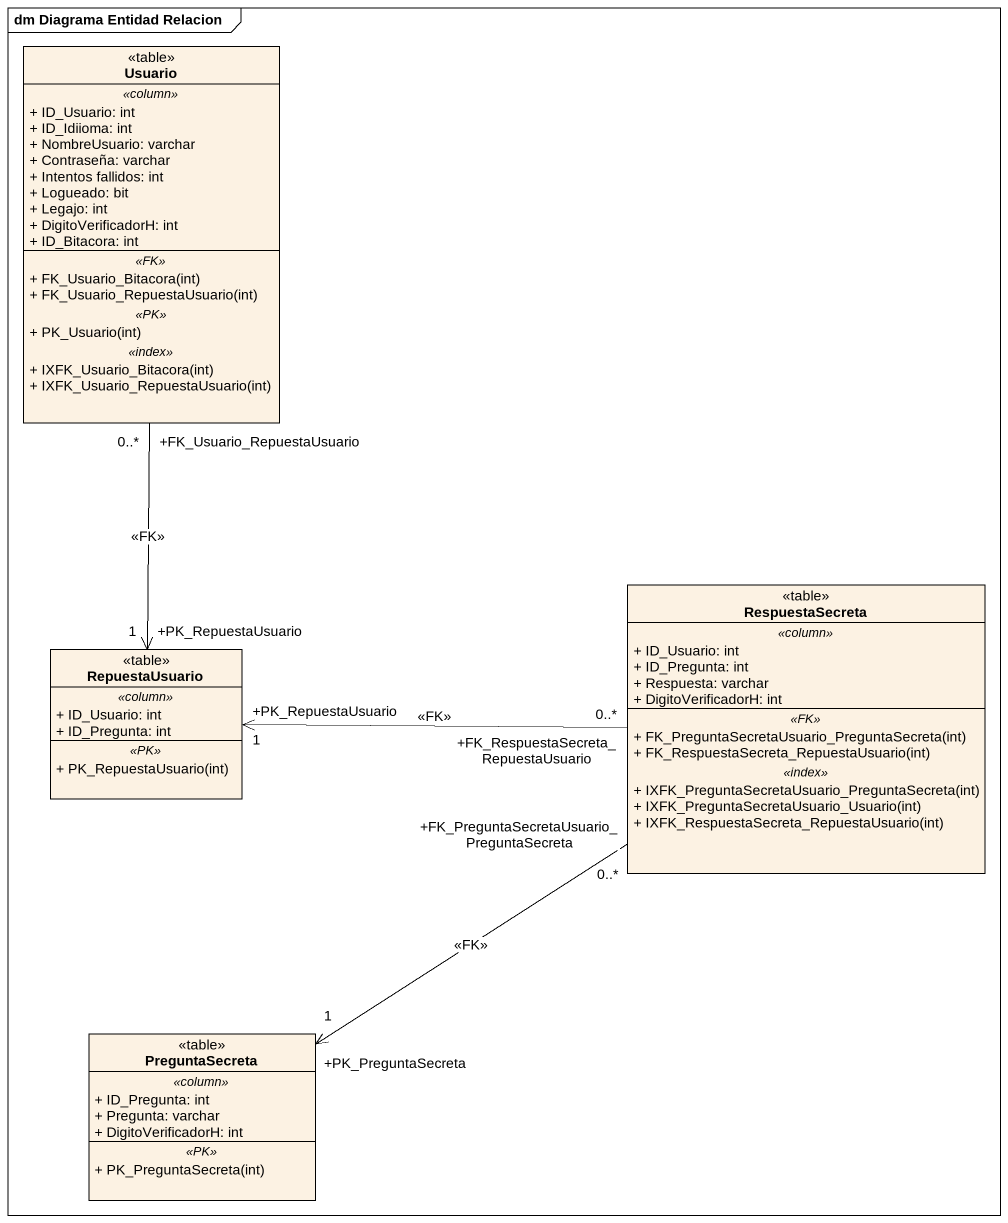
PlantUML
@startuml
mainframe dm Diagrama Entidad Relacion
hide circle
hide empty members
skinparam classAttributeIconSize 0
class Usuario <<table>> {
  .. <<column>> ..
  + ID_Usuario: int
  + ID_Idiioma: int
  + NombreUsuario: varchar
  + Contraseña: varchar
  + Intentos fallidos: int
  + Logueado: bit
  + Legajo: int
  + DigitoVerificadorH: int
  + ID_Bitacora: int
  .. <<FK>> ..
  + FK_Usuario_Bitacora(int)
  + FK_Usuario_RepuestaUsuario(int)
  .. <<PK>> ..
  + PK_Usuario(int)
  .. <<index>> ..
  + IXFK_Usuario_Bitacora(int)
  + IXFK_Usuario_RepuestaUsuario(int)
}
class RespuestaSecreta <<table>> {
  .. <<column>> ..
  + ID_Usuario: int
  + ID_Pregunta: int
  + Respuesta: varchar
  + DigitoVerificadorH: int
  .. <<FK>> ..
  + FK_PreguntaSecretaUsuario_PreguntaSecreta(int)
  + FK_RespuestaSecreta_RepuestaUsuario(int)
  .. <<index>> ..
  + IXFK_PreguntaSecretaUsuario_PreguntaSecreta(int)
  + IXFK_PreguntaSecretaUsuario_Usuario(int)
  + IXFK_RespuestaSecreta_RepuestaUsuario(int)
}
class RepuestaUsuario <<table>> {
  .. <<column>> ..
  + ID_Usuario: int
  + ID_Pregunta: int
  .. <<PK>> ..
  + PK_RepuestaUsuario(int)
}
class PreguntaSecreta <<table>> {
  .. <<column>> ..
  + ID_Pregunta: int
  + Pregunta: varchar
  + DigitoVerificadorH: int
  .. <<PK>> ..
  + PK_PreguntaSecreta(int)
}
Usuario "+FK_Usuario_RepuestaUsuario\n0..*" --> "+PK_RepuestaUsuario\n1" RepuestaUsuario : <<FK>>
RespuestaSecreta "+FK_RespuestaSecreta_RepuestaUsuario\n0..*" -left-> "+PK_RepuestaUsuario\n1" RepuestaUsuario : <<FK>>
RespuestaSecreta "+FK_PreguntaSecretaUsuario_PreguntaSecreta\n0..*" --> "+PK_PreguntaSecreta\n1" PreguntaSecreta : <<FK>>
@enduml
